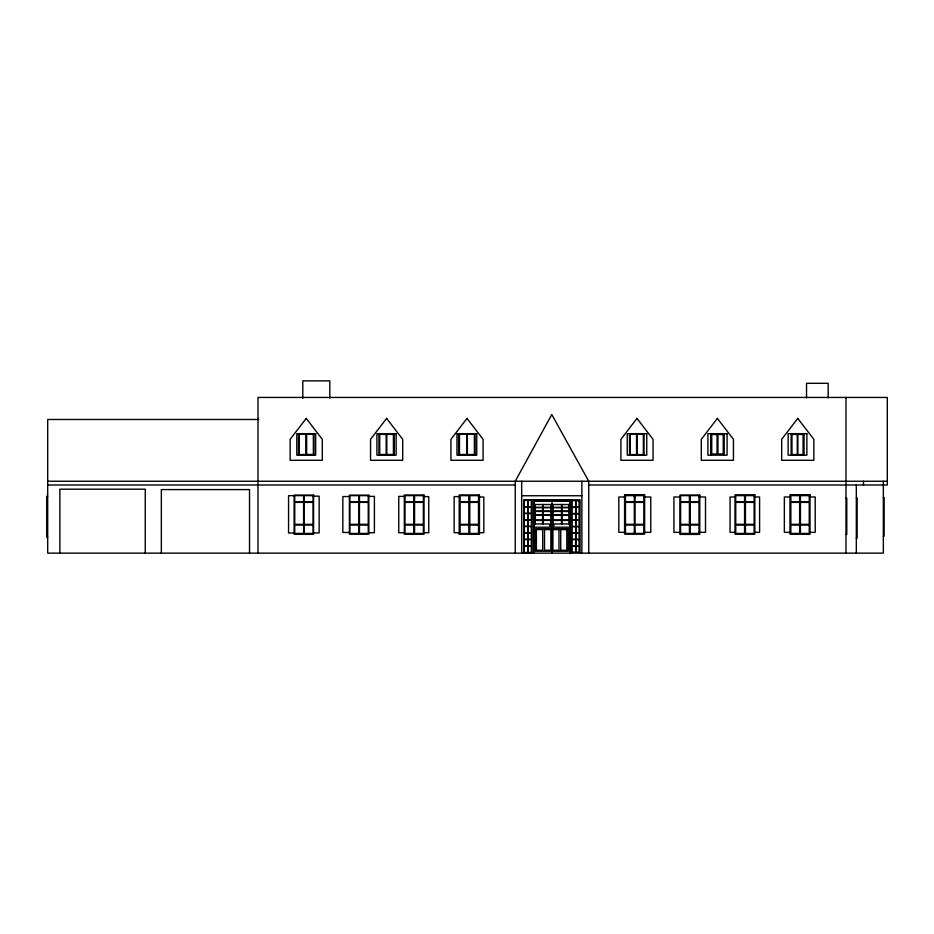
<?xml version="1.0" encoding="UTF-8"?>
<svg xmlns="http://www.w3.org/2000/svg" width="934" height="934" viewBox="0 0 934 934"><rect width="100%" height="100%" fill="white"/><g stroke="black" fill="none" stroke-linecap="round" stroke-linejoin="round"><path stroke-width="1.4" d="M258.718 419.483L47.692 419.483L47.692 553.138L883.331 553.138L883.331 481.243M47.692 481.243L887.3 481.243M47.692 484.991L515.241 484.991M588.747 484.991L887.3 484.991L887.3 397.44L257.994 397.44L257.994 553.138M294.117 495.674L288.559 495.674L288.559 533.01L294.117 533.01M521.686 495.744L581.87 495.744M47.692 496.188L46.7 496.188L46.7 537.085L47.692 537.085M313.579 496.164L319.148 496.164L319.148 532.905L313.579 532.905M368.848 496.386L374.406 496.386L374.406 532.73L368.848 532.73M404.329 496.386L398.76 496.386L398.76 532.73L404.329 532.73M349.386 496.538L342.836 496.538L342.836 532.473L349.386 532.473M423.978 496.608L428.753 496.608L428.753 532.73L423.978 532.73M459.201 496.608L454.146 496.608L454.146 532.73L459.201 532.73M46.7 496.795L46.7 536.711M479.457 496.993L483.835 496.993L483.835 532.73L479.457 532.73M625.488 496.993L618.822 496.993L618.822 532.345L625.488 532.345M634.326 496.993L635.038 496.993M643.865 496.993L650.776 496.993L650.776 532.345L643.865 532.345M679.929 496.993L673.928 496.993L673.928 532.345L679.929 532.345M698.994 496.993L705.509 496.993L705.509 532.345L698.994 532.345M734.988 496.993L730.061 496.993L730.061 532.345L734.988 532.345M754.847 496.993L759.599 496.993L759.599 532.345L754.847 532.345M789.954 496.993L784.35 496.993L784.35 532.345L789.954 532.345M810.011 496.993L815.219 496.993L815.219 532.345L810.011 532.345M883.331 497.425L884.124 497.425L884.124 536.151L883.331 536.151M856.326 497.834L857.12 497.834L857.12 538.147L856.326 538.147M845.994 498.277L846.788 498.277L846.788 534.423L845.994 534.423M533.618 500.963L570.37 500.963M534.143 504.5L569.985 504.5M535.264 507.29L542.584 507.29L542.584 504.5M550.873 507.29L543.074 507.29L543.074 504.5M553.115 507.29L561.486 507.29L561.486 504.5M568.864 507.29L561.976 507.29L561.976 504.5M535.264 507.734L542.584 507.734L542.584 511.073L535.264 511.073M550.873 507.734L543.074 507.734L543.074 511.073L550.873 511.073M553.115 507.734L561.486 507.734L561.486 511.073L553.115 511.073M568.864 507.734L561.976 507.734L561.976 511.073L568.864 511.073M535.264 511.458L542.584 511.458L542.584 514.996L535.264 514.996M550.873 511.458L543.074 511.458L543.074 514.996L550.873 514.996M553.115 511.458L561.486 511.458L561.486 514.996L553.115 514.996M568.864 511.458L561.976 511.458L561.976 514.996L568.864 514.996M535.264 515.334L542.584 515.334L542.584 520.063L535.264 520.063M550.873 515.334L543.074 515.334L543.074 520.063L550.873 520.063M553.115 515.334L561.486 515.334L561.486 520.063L553.115 520.063M568.864 515.334L561.976 515.334L561.976 520.063L568.864 520.063M535.264 520.425L542.584 520.425L542.584 523.951M550.873 520.425L543.074 520.425L543.074 523.951M553.115 520.425L561.486 520.425L561.486 523.951M568.864 520.425L561.976 520.425L561.976 523.951M534.143 523.951L569.985 523.951M534.143 527.196L569.985 527.196M634.326 532.345L635.038 532.345M863.471 481.243L863.471 484.991M856.326 484.991L856.326 553.138M845.994 397.44L845.994 553.138M828.178 397.861L828.178 383.314L806.532 383.314L806.532 397.861M804.034 433.668L804.034 455.162M791.145 433.668L791.145 455.162M724.212 433.668L724.212 455.162M710.669 433.668L710.669 455.162M644.005 433.668L644.005 455.162M629.504 433.668L629.504 455.162M588.747 553.138L588.747 481.243L551.772 414.521L515.241 481.243L515.241 553.138M581.87 481.243L581.87 553.138M580.049 553.138L580.049 499.83L523.67 499.83L523.67 553.138M571.339 499.83L571.339 553.138M570.37 553.138L570.37 500.426L533.618 500.426L533.618 553.138M569.985 553.138L569.985 501.254L534.143 501.254L534.143 553.138M568.864 504.5L568.864 523.951M553.115 504.5L553.115 523.951M551.994 500.963L551.994 553.138M550.873 504.5L550.873 523.951M535.264 504.5L535.264 523.951M532.1 499.83L532.1 553.138M521.686 481.243L521.686 553.138M475.091 433.668L475.091 455.162M458.629 433.668L458.629 455.162M394.218 433.668L394.218 455.162M378.935 433.668L378.935 455.162M329.807 398.059L329.807 380.862L302.803 380.862L302.803 398.304M313.929 433.668L313.929 455.162M298.518 433.668L298.518 455.162M249.518 553.138L249.518 489.591L161.348 489.591L161.348 553.138M145.26 553.138L145.26 489.194L59.869 489.194L59.869 553.138M549.729 525.422C550.453 527.652 551.457 523.869 549.729 525.422M553.033 525.422C553.722 527.698 554.854 523.811 553.033 525.422M306.224 418.397L290.147 439.342L290.147 460.299L322.3 460.299L322.3 439.342L306.224 418.397M386.618 418.397L370.541 439.342L370.541 460.299L402.694 460.299L402.694 439.342L386.618 418.397M467.012 418.397L450.935 439.342L450.935 460.299L483.088 460.299L483.088 439.342L467.012 418.397M636.976 418.397L620.9 439.342L620.9 460.299L653.053 460.299L653.053 439.342L636.976 418.397M717.37 418.397L701.294 439.342L701.294 460.299L733.447 460.299L733.447 439.342L717.37 418.397M797.764 418.397L781.676 439.342L781.676 460.299L813.841 460.299L813.841 439.342L797.764 418.397M315.669 433.668L296.802 433.668L296.802 455.162L315.669 455.162L315.669 433.668M396.156 433.668L376.904 433.668L376.904 455.162L396.156 455.162L396.156 433.668M476.749 433.668L456.959 433.668L456.959 455.162L476.749 455.162L476.749 433.668M646.737 433.668L627.239 433.668L627.239 455.162L646.737 455.162L646.737 433.668M727.084 433.668L707.89 433.668L707.89 455.162L727.084 455.162L727.084 433.668M806.871 433.668L788.133 433.668L788.133 455.162L806.871 455.162L806.871 433.668M305.827 434.205L299.078 434.205L299.078 454.461L305.827 454.461L305.827 434.205M313.369 434.205L306.644 434.205L306.644 454.461L313.369 454.461L313.369 434.205M466.696 434.24L459.47 434.24L459.47 454.496L466.696 454.496L466.696 434.24M474.367 434.24L467.362 434.24L467.362 454.496L474.367 454.496L474.367 434.24M636.556 434.298L630.24 434.298L630.24 454.554L636.556 454.554L636.556 434.298M643.351 434.298L637.151 434.298L637.151 454.554L643.351 454.554L643.351 434.298M386.174 434.403L379.729 434.403L379.729 454.461L386.174 454.461L386.174 434.403M393.424 434.403L386.816 434.403L386.816 454.461L393.424 454.461L393.424 434.403M717.067 434.52L711.731 434.52L711.731 453.982L717.067 453.982L717.067 434.52M723.243 434.52L717.942 434.52L717.942 453.982L723.243 453.982L723.243 434.52M797.286 434.462L791.974 434.462L791.974 454.519L797.286 454.519L797.286 434.462M803.088 434.462L797.893 434.462L797.893 454.519L803.088 454.519L803.088 434.462M644.635 494.751L624.577 494.751L624.577 534.073L644.635 534.073L644.635 494.751M754.847 494.833L734.988 494.833L734.988 534.143L754.847 534.143L754.847 494.833M810.011 494.705L789.954 494.705L789.954 534.225L810.011 534.225L810.011 494.705M423.978 495.043L404.329 495.043L404.329 534.166L423.978 534.166L423.978 495.043M479.457 494.985L459.201 494.985L459.201 534.306L479.457 534.306L479.457 494.985M699.776 495.078L679.929 495.078L679.929 534.4L699.776 534.4L699.776 495.078M313.579 495.137L294.117 495.137L294.117 534.26L313.579 534.26L313.579 495.137M368.848 495.207L349.386 495.207L349.386 534.12L368.848 534.12L368.848 495.207M303.597 495.627L294.747 495.627L294.747 501.815L303.597 501.815L303.597 495.627M313.112 495.627L304.297 495.627L304.297 501.815L313.112 501.815L313.112 495.627M358.773 495.627L349.865 495.627L349.865 501.815L358.773 501.815L358.773 495.627M368.241 495.627L359.473 495.627L359.473 501.815L368.241 501.815L368.241 495.627M413.762 495.627L404.994 495.627L404.994 501.815L413.762 501.815L413.762 495.627M423.371 495.627L414.579 495.627L414.579 501.815L423.371 501.815L423.371 495.627M468.821 495.627L460.123 495.627L460.123 501.815L468.821 501.815L468.821 495.627M478.488 495.627L469.79 495.627L469.79 501.815L478.488 501.815L478.488 495.627M634.326 495.627L625.488 495.627L625.488 501.815L634.326 501.815L634.326 495.627M643.865 495.627L635.038 495.627L635.038 501.815L643.865 501.815L643.865 495.627M689.409 495.627L680.617 495.627L680.617 501.815L689.409 501.815L689.409 495.627M698.994 495.627L690.249 495.627L690.249 501.815L698.994 501.815L698.994 495.627M744.573 495.627L735.747 495.627L735.747 501.815L744.573 501.815L744.573 495.627M754.123 495.627L745.449 495.627L745.449 501.815L754.123 501.815L754.123 495.627M799.621 495.627L790.864 495.627L790.864 501.815L799.621 501.815L799.621 495.627M809.241 495.627L800.438 495.627L800.438 501.815L809.241 501.815L809.241 495.627M527.827 500.437L524.348 500.437L524.348 506.742L527.827 506.742L527.827 500.437M531.306 500.437L528.177 500.437L528.177 506.742L531.306 506.742L531.306 500.437M575.613 500.682L572.133 500.682L572.133 507.104L575.613 507.104L575.613 500.682M579.092 500.682L575.928 500.682L575.928 507.104L579.092 507.104L579.092 500.682M303.597 502.375L294.747 502.375L294.747 524.324L303.597 524.324L303.597 502.375M313.112 502.375L304.297 502.375L304.297 524.324L313.112 524.324L313.112 502.375M358.773 502.375L349.865 502.375L349.865 524.324L358.773 524.324L358.773 502.375M368.241 502.375L359.473 502.375L359.473 524.324L368.241 524.324L368.241 502.375M413.762 502.375L404.994 502.375L404.994 524.324L413.762 524.324L413.762 502.375M423.371 502.375L414.579 502.375L414.579 524.324L423.371 524.324L423.371 502.375M468.821 502.375L460.123 502.375L460.123 524.324L468.821 524.324L468.821 502.375M478.488 502.375L469.79 502.375L469.79 524.324L478.488 524.324L478.488 502.375M634.326 502.375L625.488 502.375L625.488 524.324L634.326 524.324L634.326 502.375M643.865 502.375L635.038 502.375L635.038 524.324L643.865 524.324L643.865 502.375M689.409 502.375L680.617 502.375L680.617 524.324L689.409 524.324L689.409 502.375M698.994 502.375L690.249 502.375L690.249 524.324L698.994 524.324L698.994 502.375M744.573 502.375L735.747 502.375L735.747 524.324L744.573 524.324L744.573 502.375M754.123 502.375L745.449 502.375L745.449 524.324L754.123 524.324L754.123 502.375M799.621 502.375L790.864 502.375L790.864 524.324L799.621 524.324L799.621 502.375M809.241 502.375L800.438 502.375L800.438 524.324L809.241 524.324L809.241 502.375M527.827 507.069L524.348 507.069L524.348 513.245L527.827 513.245L527.827 507.069M531.306 507.069L528.177 507.069L528.177 513.245L531.306 513.245L531.306 507.069M575.613 507.396L572.133 507.396L572.133 513.537L575.613 513.537L575.613 507.396M579.092 507.396L575.928 507.396L575.928 513.537L579.092 513.537L579.092 507.396M527.827 513.583L524.348 513.583L524.348 519.748L527.827 519.748L527.827 513.583M531.306 513.583L528.177 513.583L528.177 519.748L531.306 519.748L531.306 513.583M575.613 513.828L572.133 513.828L572.133 519.969L575.613 519.969L575.613 513.828M579.092 513.828L575.928 513.828L575.928 519.969L579.092 519.969L579.092 513.828M527.827 520.063L524.348 520.063L524.348 526.262L527.827 526.262L527.827 520.063M531.306 520.063L528.177 520.063L528.177 526.262L531.306 526.262L531.306 520.063M575.613 520.273L572.133 520.273L572.133 526.391L575.613 526.391L575.613 520.273M579.092 520.273L575.928 520.273L575.928 526.391L579.092 526.391L579.092 520.273M303.597 525.071L294.747 525.071L294.747 533.442L303.597 533.442L303.597 525.071M313.112 525.071L304.297 525.071L304.297 533.442L313.112 533.442L313.112 525.071M358.773 525.071L349.865 525.071L349.865 533.442L358.773 533.442L358.773 525.071M368.241 525.071L359.473 525.071L359.473 533.442L368.241 533.442L368.241 525.071M413.762 525.071L404.994 525.071L404.994 533.442L413.762 533.442L413.762 525.071M423.371 525.071L414.579 525.071L414.579 533.442L423.371 533.442L423.371 525.071M468.821 525.071L460.123 525.071L460.123 533.442L468.821 533.442L468.821 525.071M478.488 525.071L469.79 525.071L469.79 533.442L478.488 533.442L478.488 525.071M634.326 525.071L625.488 525.071L625.488 533.442L634.326 533.442L634.326 525.071M643.865 525.071L635.038 525.071L635.038 533.442L643.865 533.442L643.865 525.071M689.409 525.071L680.617 525.071L680.617 533.442L689.409 533.442L689.409 525.071M698.994 525.071L690.249 525.071L690.249 533.442L698.994 533.442L698.994 525.071M744.573 525.071L735.747 525.071L735.747 533.442L744.573 533.442L744.573 525.071M754.123 525.071L745.449 525.071L745.449 533.442L754.123 533.442L754.123 525.071M799.621 525.071L790.864 525.071L790.864 533.442L799.621 533.442L799.621 525.071M809.241 525.071L800.438 525.071L800.438 533.442L809.241 533.442L809.241 525.071M527.827 526.578L524.348 526.578L524.348 532.765L527.827 532.765L527.827 526.578M531.306 526.578L528.177 526.578L528.177 532.765L531.306 532.765L531.306 526.578M575.613 526.729L572.133 526.729L572.133 532.824L575.613 532.824L575.613 526.729M579.092 526.729L575.928 526.729L575.928 532.824L579.092 532.824L579.092 526.729M568.269 528.784L535.31 528.784L535.31 551.223L568.269 551.223L568.269 528.784M542.712 529.59L536.373 529.59L536.373 550.243L542.712 550.243L542.712 529.59M550.862 529.59L544.522 529.59L544.522 550.243L550.862 550.243L550.862 529.59M558.987 529.613L552.916 529.613L552.916 550.266L558.987 550.266L558.987 529.613M566.81 529.613L560.727 529.613L560.727 550.266L566.81 550.266L566.81 529.613M527.827 533.104L524.348 533.104L524.348 539.268L527.827 539.268L527.827 533.104M531.306 533.104L528.177 533.104L528.177 539.268L531.306 539.268L531.306 533.104M575.613 533.104L572.133 533.104L572.133 539.257L575.613 539.257L575.613 533.104M579.092 533.104L575.928 533.104L575.928 539.257L579.092 539.257L579.092 533.104M527.827 539.595L524.348 539.595L524.348 545.771L527.827 545.771L527.827 539.595M531.306 539.595L528.177 539.595L528.177 545.771L531.306 545.771L531.306 539.595M575.613 539.642L572.133 539.642L572.133 545.689L575.613 545.689L575.613 539.642M579.092 539.642L575.928 539.642L575.928 545.689L579.092 545.689L579.092 539.642M575.613 546.016L572.133 546.016L572.133 552.111L575.613 552.111L575.613 546.016M579.092 546.016L575.928 546.016L575.928 552.111L579.092 552.111L579.092 546.016M527.827 546.075L524.348 546.075L524.348 552.473L527.827 552.473L527.827 546.075M531.306 546.075L528.177 546.075L528.177 552.473L531.306 552.473L531.306 546.075"/></g></svg>
